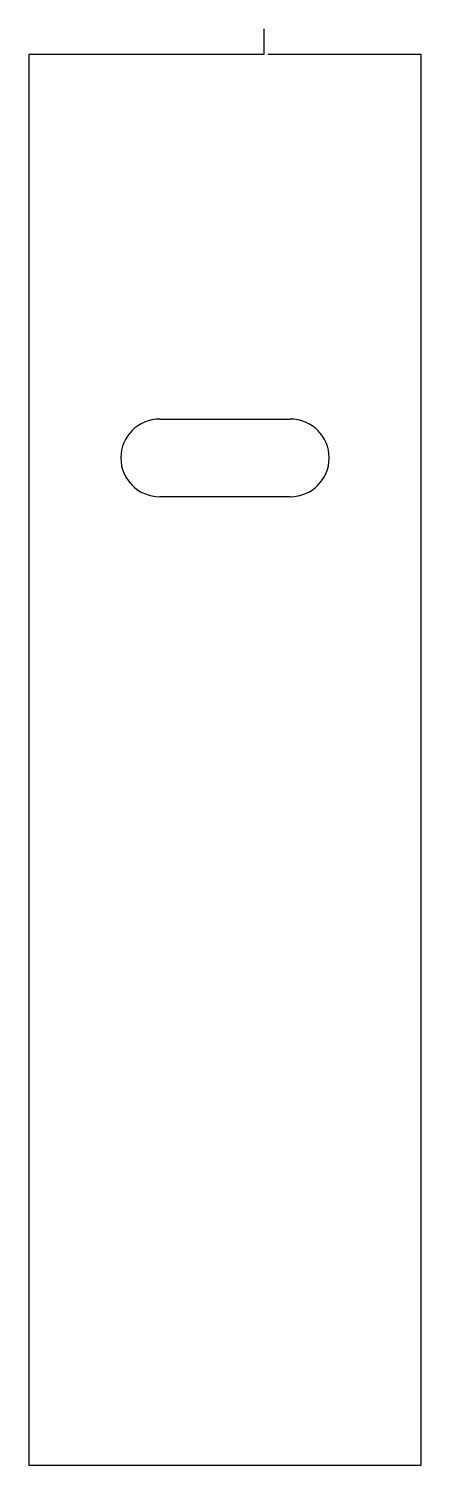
# Model space of a CAD drawing. Extents: x 1161 to 1236, y 12 to 287.
import ezdxf

# ---------------------------------------------------------------- set-up
doc = ezdxf.new("R2010")
doc.units = 0

msp = doc.modelspace()

# ---------------------------------------------------------------- linework, layer by layer
for p, q in [((1205.73, 287.2), (1205.73, 282.26)), ((1205.73, 282.26), (1160.74, 282.26)), ((1160.74, 282.26), (1160.74, 11.94)), ((1235.86, 282.26), (1206.49, 282.26)), ((1235.86, 11.94), (1235.86, 282.26)), ((1185.8, 212.41), (1210.8, 212.41)), ((1210.8, 197.53), (1185.8, 197.53)), ((1160.74, 11.94), (1235.86, 11.94))]:
    msp.add_line(p, q)
for centre, start, end in [((1185.8, 204.97), 90, 180), ((1210.8, 204.97), 270, 90), ((1185.8, 204.97), 180, 270)]:
    msp.add_arc(centre, 7.44, start, end)

doc.saveas('drawing.dxf')
